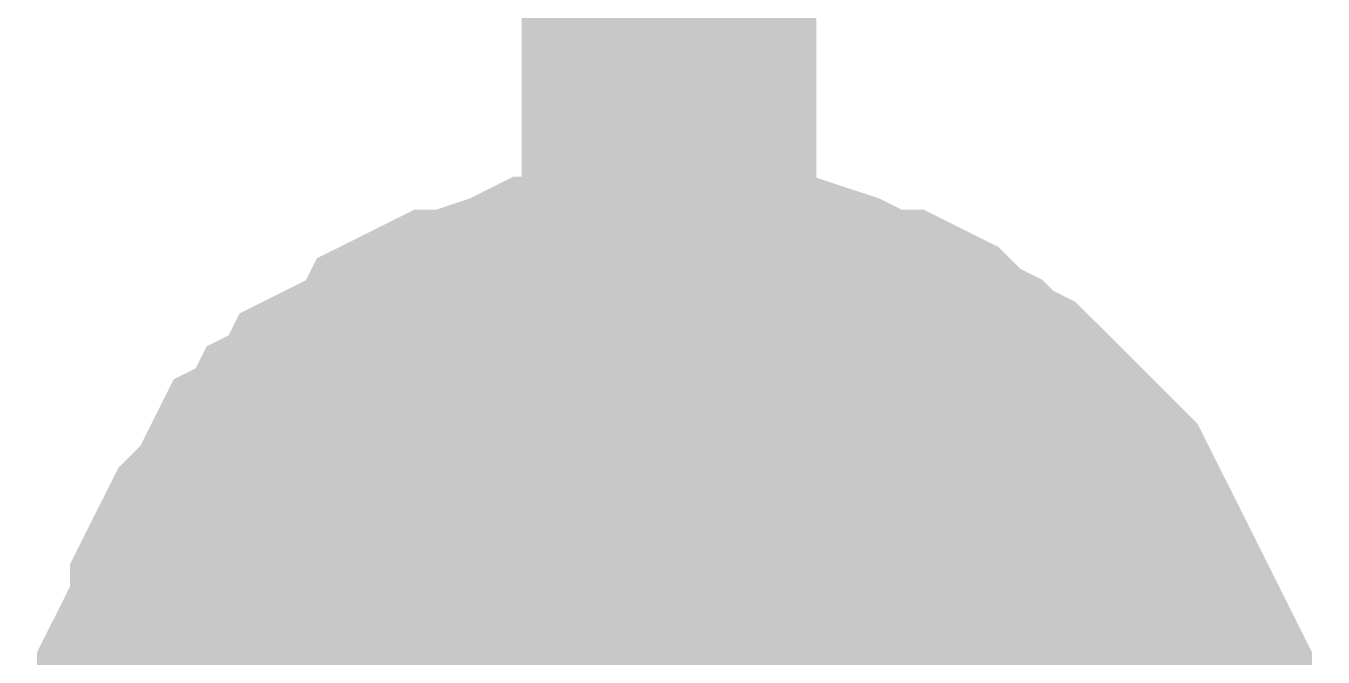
# Model space of a CAD drawing. Header units: inches. Extents: x 0 to 420, y 0 to 297.
# Drawn here: x 120.876 to 122.194, y 154.154 to 154.797 of the extents above; entities that cross this region are included whole.
import ezdxf

# ---------------------------------------------------------------- set-up
doc = ezdxf.new("R2010")
doc.units = ezdxf.units.IN
doc.layers.add('Sheet', color=255, linetype='Continuous')

msp = doc.modelspace()

# ---------------------------------------------------------------- linework, layer by layer
at = {"layer": 'Sheet'}
for points, const_width in [([(121.5294, 153.9892), (121.5294, 168.9893)], 0.2997), ([(121.0255, 153.9892), (121.0255, 154.0116), (121.0255, 154.0452), (121.0367, 154.0676), (121.0367, 154.09), (121.0367, 154.1236), (121.0479, 154.146), (121.0591, 154.1685), (121.0703, 154.1909), (121.0703, 154.2133), (121.0815, 154.2357), (121.0927, 154.2581), (121.1151, 154.2805), (121.1263, 154.3029), (121.1375, 154.3253), (121.1599, 154.3365), (121.1711, 154.3589), (121.1935, 154.3701), (121.2047, 154.3925), (121.2271, 154.4037), (121.2495, 154.4149), (121.2719, 154.4261), (121.2831, 154.4485), (121.3055, 154.4597), (121.3279, 154.4597), (121.3503, 154.4709), (121.3839, 154.4821), (121.4063, 154.4933), (121.4286, 154.4933), (121.451, 154.4933), (121.4734, 154.5045), (121.507, 154.5045), (121.5294, 154.5045)], 0.2997), ([(121.0255, 153.9892), (121.0255, 154.0116), (121.0255, 154.0452), (121.0367, 154.0676), (121.0367, 154.09), (121.0367, 154.1236), (121.0479, 154.146), (121.0591, 154.1685), (121.0703, 154.1909), (121.0703, 154.2133), (121.0815, 154.2357), (121.0927, 154.2581), (121.1151, 154.2805), (121.1263, 154.3029), (121.1375, 154.3253), (121.1599, 154.3365), (121.1711, 154.3589), (121.1935, 154.3701), (121.2047, 154.3925), (121.2271, 154.4037), (121.2495, 154.4149), (121.2719, 154.4261), (121.2831, 154.4485), (121.3055, 154.4597), (121.3279, 154.4597), (121.3503, 154.4709), (121.3839, 154.4821), (121.4063, 154.4933), (121.4286, 154.4933), (121.451, 154.4933), (121.4734, 154.5045), (121.507, 154.5045), (121.5294, 154.5045)], 0.2997), ([(121.0255, 153.9892), (121.0255, 154.0116), (121.0255, 154.0452), (121.0367, 154.0676), (121.0367, 154.09), (121.0367, 154.1236), (121.0479, 154.146), (121.0591, 154.1685), (121.0703, 154.1909), (121.0703, 154.2133), (121.0815, 154.2357), (121.0927, 154.2581), (121.1151, 154.2805), (121.1263, 154.3029), (121.1375, 154.3253), (121.1599, 154.3365), (121.1711, 154.3589), (121.1935, 154.3701), (121.2047, 154.3925), (121.2271, 154.4037), (121.2495, 154.4149), (121.2719, 154.4261), (121.2831, 154.4485), (121.3055, 154.4597), (121.3279, 154.4597), (121.3503, 154.4709), (121.3839, 154.4821), (121.4063, 154.4933), (121.4286, 154.4933), (121.451, 154.4933), (121.4734, 154.5045), (121.507, 154.5045), (121.5294, 154.5045)], 0.2997), ([(121.0255, 153.9892), (121.0255, 154.0116), (121.0255, 154.0452), (121.0367, 154.0676), (121.0367, 154.09), (121.0367, 154.1236), (121.0479, 154.146), (121.0591, 154.1685), (121.0703, 154.1909), (121.0703, 154.2133), (121.0815, 154.2357), (121.0927, 154.2581), (121.1151, 154.2805), (121.1263, 154.3029), (121.1375, 154.3253), (121.1599, 154.3365), (121.1711, 154.3589), (121.1935, 154.3701), (121.2047, 154.3925), (121.2271, 154.4037), (121.2495, 154.4149), (121.2719, 154.4261), (121.2831, 154.4485), (121.3055, 154.4597), (121.3279, 154.4597), (121.3503, 154.4709), (121.3839, 154.4821), (121.4063, 154.4933), (121.4286, 154.4933), (121.451, 154.4933), (121.4734, 154.5045), (121.507, 154.5045), (121.5294, 154.5045)], 0.2997), ([(121.0255, 153.9892), (121.0255, 154.0116), (121.0255, 154.0452), (121.0367, 154.0676), (121.0367, 154.09), (121.0367, 154.1236), (121.0479, 154.146), (121.0591, 154.1685), (121.0703, 154.1909), (121.0703, 154.2133), (121.0815, 154.2357), (121.0927, 154.2581), (121.1151, 154.2805), (121.1263, 154.3029), (121.1375, 154.3253), (121.1599, 154.3365), (121.1711, 154.3589), (121.1935, 154.3701), (121.2047, 154.3925), (121.2271, 154.4037), (121.2495, 154.4149), (121.2719, 154.4261), (121.2831, 154.4485), (121.3055, 154.4597), (121.3279, 154.4597), (121.3503, 154.4709), (121.3839, 154.4821), (121.4063, 154.4933), (121.4286, 154.4933), (121.451, 154.4933), (121.4734, 154.5045), (121.507, 154.5045), (121.5294, 154.5045)], 0.2997), ([(121.0255, 153.9892), (121.0255, 154.0116), (121.0255, 154.0452), (121.0367, 154.0676), (121.0367, 154.09), (121.0367, 154.1236), (121.0479, 154.146), (121.0591, 154.1685), (121.0703, 154.1909), (121.0703, 154.2133), (121.0815, 154.2357), (121.0927, 154.2581), (121.1151, 154.2805), (121.1263, 154.3029), (121.1375, 154.3253), (121.1599, 154.3365), (121.1711, 154.3589), (121.1935, 154.3701), (121.2047, 154.3925), (121.2271, 154.4037), (121.2495, 154.4149), (121.2719, 154.4261), (121.2831, 154.4485), (121.3055, 154.4597), (121.3279, 154.4597), (121.3503, 154.4709), (121.3839, 154.4821), (121.4063, 154.4933), (121.4286, 154.4933), (121.451, 154.4933), (121.4734, 154.5045), (121.507, 154.5045), (121.5294, 154.5045)], 0.2997), ([(121.0255, 153.9892), (121.0255, 154.0116), (121.0255, 154.0452), (121.0367, 154.0676), (121.0367, 154.09), (121.0367, 154.1236), (121.0479, 154.146), (121.0591, 154.1685), (121.0703, 154.1909), (121.0703, 154.2133), (121.0815, 154.2357), (121.0927, 154.2581), (121.1151, 154.2805), (121.1263, 154.3029), (121.1375, 154.3253), (121.1599, 154.3365), (121.1711, 154.3589), (121.1935, 154.3701), (121.2047, 154.3925), (121.2271, 154.4037), (121.2495, 154.4149), (121.2719, 154.4261), (121.2831, 154.4485), (121.3055, 154.4597), (121.3279, 154.4597), (121.3503, 154.4709), (121.3839, 154.4821), (121.4063, 154.4933), (121.4286, 154.4933), (121.451, 154.4933), (121.4734, 154.5045), (121.507, 154.5045), (121.5294, 154.5045)], 0.2997), ([(121.0255, 153.9892), (121.0255, 154.0116), (121.0255, 154.0452), (121.0367, 154.0676), (121.0367, 154.09), (121.0367, 154.1236), (121.0479, 154.146), (121.0591, 154.1685), (121.0703, 154.1909), (121.0703, 154.2133), (121.0815, 154.2357), (121.0927, 154.2581), (121.1151, 154.2805), (121.1263, 154.3029), (121.1375, 154.3253), (121.1599, 154.3365), (121.1711, 154.3589), (121.1935, 154.3701), (121.2047, 154.3925), (121.2271, 154.4037), (121.2495, 154.4149), (121.2719, 154.4261), (121.2831, 154.4485), (121.3055, 154.4597), (121.3279, 154.4597), (121.3503, 154.4709), (121.3839, 154.4821), (121.4063, 154.4933), (121.4286, 154.4933), (121.451, 154.4933), (121.4734, 154.5045), (121.507, 154.5045), (121.5294, 154.5045)], 0.2997), ([(121.0255, 153.9892), (121.0255, 154.0116), (121.0255, 154.0452), (121.0367, 154.0676), (121.0367, 154.09), (121.0367, 154.1236), (121.0479, 154.146), (121.0591, 154.1685), (121.0703, 154.1909), (121.0703, 154.2133), (121.0815, 154.2357), (121.0927, 154.2581), (121.1151, 154.2805), (121.1263, 154.3029), (121.1375, 154.3253), (121.1599, 154.3365), (121.1711, 154.3589), (121.1935, 154.3701), (121.2047, 154.3925), (121.2271, 154.4037), (121.2495, 154.4149), (121.2719, 154.4261), (121.2831, 154.4485), (121.3055, 154.4597), (121.3279, 154.4597), (121.3503, 154.4709), (121.3839, 154.4821), (121.4063, 154.4933), (121.4286, 154.4933), (121.451, 154.4933), (121.4734, 154.5045), (121.507, 154.5045), (121.5294, 154.5045)], 0.2997), ([(121.5294, 154.5045), (121.5294, 154.5045)], 0.2997), ([(121.5294, 154.5045), (121.5518, 154.5045), (121.5854, 154.5045), (121.6078, 154.4933), (121.6302, 154.4933), (121.6526, 154.4933), (121.6862, 154.4821), (121.7086, 154.4709), (121.731, 154.4597), (121.7534, 154.4597), (121.7758, 154.4485), (121.7982, 154.4261), (121.8206, 154.4149), (121.8318, 154.4037), (121.8542, 154.3925), (121.8766, 154.3701), (121.8878, 154.3589), (121.9102, 154.3365), (121.9214, 154.3253), (121.9438, 154.3029), (121.955, 154.2805), (121.9662, 154.2581), (121.9774, 154.2357), (121.9886, 154.2133), (121.9998, 154.1909), (122.011, 154.1685), (122.0222, 154.146), (122.0334, 154.1236), (122.0334, 154.09), (122.0334, 154.0676), (122.0446, 154.0452), (122.0446, 154.0116), (122.0446, 153.9892)], 0.2997), ([(121.5294, 154.5045), (121.5294, 154.5045)], 0.2997), ([(121.5294, 154.5045), (121.5518, 154.5045), (121.5854, 154.5045), (121.6078, 154.4933), (121.6302, 154.4933), (121.6526, 154.4933), (121.6862, 154.4821), (121.7086, 154.4709), (121.731, 154.4597), (121.7534, 154.4597), (121.7758, 154.4485), (121.7982, 154.4261), (121.8206, 154.4149), (121.8318, 154.4037), (121.8542, 154.3925), (121.8766, 154.3701), (121.8878, 154.3589), (121.9102, 154.3365), (121.9214, 154.3253), (121.9438, 154.3029), (121.955, 154.2805), (121.9662, 154.2581), (121.9774, 154.2357), (121.9886, 154.2133), (121.9998, 154.1909), (122.011, 154.1685), (122.0222, 154.146), (122.0334, 154.1236), (122.0334, 154.09), (122.0334, 154.0676), (122.0446, 154.0452), (122.0446, 154.0116), (122.0446, 153.9892)], 0.2997), ([(121.5294, 154.5045), (121.5294, 154.5045)], 0.2997), ([(121.5294, 154.5045), (121.5518, 154.5045), (121.5854, 154.5045), (121.6078, 154.4933), (121.6302, 154.4933), (121.6526, 154.4933), (121.6862, 154.4821), (121.7086, 154.4709), (121.731, 154.4597), (121.7534, 154.4597), (121.7758, 154.4485), (121.7982, 154.4261), (121.8206, 154.4149), (121.8318, 154.4037), (121.8542, 154.3925), (121.8766, 154.3701), (121.8878, 154.3589), (121.9102, 154.3365), (121.9214, 154.3253), (121.9438, 154.3029), (121.955, 154.2805), (121.9662, 154.2581), (121.9774, 154.2357), (121.9886, 154.2133), (121.9998, 154.1909), (122.011, 154.1685), (122.0222, 154.146), (122.0334, 154.1236), (122.0334, 154.09), (122.0334, 154.0676), (122.0446, 154.0452), (122.0446, 154.0116), (122.0446, 153.9892)], 0.2997), ([(121.5294, 154.5045), (121.5294, 154.5045)], 0.2997), ([(121.5294, 154.5045), (121.5518, 154.5045), (121.5854, 154.5045), (121.6078, 154.4933), (121.6302, 154.4933), (121.6526, 154.4933), (121.6862, 154.4821), (121.7086, 154.4709), (121.731, 154.4597), (121.7534, 154.4597), (121.7758, 154.4485), (121.7982, 154.4261), (121.8206, 154.4149), (121.8318, 154.4037), (121.8542, 154.3925), (121.8766, 154.3701), (121.8878, 154.3589), (121.9102, 154.3365), (121.9214, 154.3253), (121.9438, 154.3029), (121.955, 154.2805), (121.9662, 154.2581), (121.9774, 154.2357), (121.9886, 154.2133), (121.9998, 154.1909), (122.011, 154.1685), (122.0222, 154.146), (122.0334, 154.1236), (122.0334, 154.09), (122.0334, 154.0676), (122.0446, 154.0452), (122.0446, 154.0116), (122.0446, 153.9892)], 0.2997), ([(121.5294, 154.5045), (121.5294, 154.5045)], 0.2997), ([(121.5294, 154.5045), (121.5518, 154.5045), (121.5854, 154.5045), (121.6078, 154.4933), (121.6302, 154.4933), (121.6526, 154.4933), (121.6862, 154.4821), (121.7086, 154.4709), (121.731, 154.4597), (121.7534, 154.4597), (121.7758, 154.4485), (121.7982, 154.4261), (121.8206, 154.4149), (121.8318, 154.4037), (121.8542, 154.3925), (121.8766, 154.3701), (121.8878, 154.3589), (121.9102, 154.3365), (121.9214, 154.3253), (121.9438, 154.3029), (121.955, 154.2805), (121.9662, 154.2581), (121.9774, 154.2357), (121.9886, 154.2133), (121.9998, 154.1909), (122.011, 154.1685), (122.0222, 154.146), (122.0334, 154.1236), (122.0334, 154.09), (122.0334, 154.0676), (122.0446, 154.0452), (122.0446, 154.0116), (122.0446, 153.9892)], 0.2997), ([(121.5294, 154.5045), (121.5294, 154.5045)], 0.2997), ([(121.5294, 154.5045), (121.5518, 154.5045), (121.5854, 154.5045), (121.6078, 154.4933), (121.6302, 154.4933), (121.6526, 154.4933), (121.6862, 154.4821), (121.7086, 154.4709), (121.731, 154.4597), (121.7534, 154.4597), (121.7758, 154.4485), (121.7982, 154.4261), (121.8206, 154.4149), (121.8318, 154.4037), (121.8542, 154.3925), (121.8766, 154.3701), (121.8878, 154.3589), (121.9102, 154.3365), (121.9214, 154.3253), (121.9438, 154.3029), (121.955, 154.2805), (121.9662, 154.2581), (121.9774, 154.2357), (121.9886, 154.2133), (121.9998, 154.1909), (122.011, 154.1685), (122.0222, 154.146), (122.0334, 154.1236), (122.0334, 154.09), (122.0334, 154.0676), (122.0446, 154.0452), (122.0446, 154.0116), (122.0446, 153.9892)], 0.2997), ([(121.5294, 154.5045), (121.5294, 154.5045)], 0.2997), ([(121.5294, 154.5045), (121.5518, 154.5045), (121.5854, 154.5045), (121.6078, 154.4933), (121.6302, 154.4933), (121.6526, 154.4933), (121.6862, 154.4821), (121.7086, 154.4709), (121.731, 154.4597), (121.7534, 154.4597), (121.7758, 154.4485), (121.7982, 154.4261), (121.8206, 154.4149), (121.8318, 154.4037), (121.8542, 154.3925), (121.8766, 154.3701), (121.8878, 154.3589), (121.9102, 154.3365), (121.9214, 154.3253), (121.9438, 154.3029), (121.955, 154.2805), (121.9662, 154.2581), (121.9774, 154.2357), (121.9886, 154.2133), (121.9998, 154.1909), (122.011, 154.1685), (122.0222, 154.146), (122.0334, 154.1236), (122.0334, 154.09), (122.0334, 154.0676), (122.0446, 154.0452), (122.0446, 154.0116), (122.0446, 153.9892)], 0.2997), ([(121.5294, 154.5045), (121.5294, 154.5045)], 0.2997), ([(121.5294, 154.5045), (121.5518, 154.5045), (121.5854, 154.5045), (121.6078, 154.4933), (121.6302, 154.4933), (121.6526, 154.4933), (121.6862, 154.4821), (121.7086, 154.4709), (121.731, 154.4597), (121.7534, 154.4597), (121.7758, 154.4485), (121.7982, 154.4261), (121.8206, 154.4149), (121.8318, 154.4037), (121.8542, 154.3925), (121.8766, 154.3701), (121.8878, 154.3589), (121.9102, 154.3365), (121.9214, 154.3253), (121.9438, 154.3029), (121.955, 154.2805), (121.9662, 154.2581), (121.9774, 154.2357), (121.9886, 154.2133), (121.9998, 154.1909), (122.011, 154.1685), (122.0222, 154.146), (122.0334, 154.1236), (122.0334, 154.09), (122.0334, 154.0676), (122.0446, 154.0452), (122.0446, 154.0116), (122.0446, 153.9892)], 0.2997), ([(121.5294, 154.5045), (121.5294, 154.5045)], 0.2997), ([(121.5294, 154.5045), (121.5518, 154.5045), (121.5854, 154.5045), (121.6078, 154.4933), (121.6302, 154.4933), (121.6526, 154.4933), (121.6862, 154.4821), (121.7086, 154.4709), (121.731, 154.4597), (121.7534, 154.4597), (121.7758, 154.4485), (121.7982, 154.4261), (121.8206, 154.4149), (121.8318, 154.4037), (121.8542, 154.3925), (121.8766, 154.3701), (121.8878, 154.3589), (121.9102, 154.3365), (121.9214, 154.3253), (121.9438, 154.3029), (121.955, 154.2805), (121.9662, 154.2581), (121.9774, 154.2357), (121.9886, 154.2133), (121.9998, 154.1909), (122.011, 154.1685), (122.0222, 154.146), (122.0334, 154.1236), (122.0334, 154.09), (122.0334, 154.0676), (122.0446, 154.0452), (122.0446, 154.0116), (122.0446, 153.9892)], 0.2997), ([(121.0367, 154.09), (121.0367, 154.1236), (121.0479, 154.146), (121.0591, 154.1685), (121.0703, 154.1909), (121.0703, 154.2133), (121.0815, 154.2357), (121.0927, 154.2581), (121.1151, 154.2805), (121.1263, 154.3029), (121.1375, 154.3253), (121.1599, 154.3365), (121.1711, 154.3589), (121.1935, 154.3701), (121.2047, 154.3925), (121.2271, 154.4037), (121.2495, 154.4149), (121.2719, 154.4261), (121.2831, 154.4485), (121.3055, 154.4597), (121.3279, 154.4597), (121.3503, 154.4709), (121.3839, 154.4821), (121.4063, 154.4933), (121.4286, 154.4933), (121.451, 154.4933), (121.4734, 154.5045), (121.507, 154.5045), (121.5294, 154.5045)], 0.0991), ([(121.0367, 154.09), (121.0367, 154.1236), (121.0479, 154.146), (121.0591, 154.1685), (121.0703, 154.1909), (121.0703, 154.2133), (121.0815, 154.2357), (121.0927, 154.2581), (121.1151, 154.2805), (121.1263, 154.3029), (121.1375, 154.3253), (121.1599, 154.3365), (121.1711, 154.3589), (121.1935, 154.3701), (121.2047, 154.3925), (121.2271, 154.4037), (121.2495, 154.4149), (121.2719, 154.4261), (121.2831, 154.4485), (121.3055, 154.4597), (121.3279, 154.4597), (121.3503, 154.4709), (121.3839, 154.4821), (121.4063, 154.4933), (121.4286, 154.4933), (121.451, 154.4933), (121.4734, 154.5045), (121.507, 154.5045), (121.5294, 154.5045)], 0.0991), ([(121.0367, 154.09), (121.0367, 154.1236), (121.0479, 154.146), (121.0591, 154.1685), (121.0703, 154.1909), (121.0703, 154.2133), (121.0815, 154.2357), (121.0927, 154.2581), (121.1151, 154.2805), (121.1263, 154.3029), (121.1375, 154.3253), (121.1599, 154.3365), (121.1711, 154.3589), (121.1935, 154.3701), (121.2047, 154.3925), (121.2271, 154.4037), (121.2495, 154.4149), (121.2719, 154.4261), (121.2831, 154.4485), (121.3055, 154.4597), (121.3279, 154.4597), (121.3503, 154.4709), (121.3839, 154.4821), (121.4063, 154.4933), (121.4286, 154.4933), (121.451, 154.4933), (121.4734, 154.5045), (121.507, 154.5045), (121.5294, 154.5045)], 0.0991), ([(121.0367, 154.09), (121.0367, 154.1236), (121.0479, 154.146), (121.0591, 154.1685), (121.0703, 154.1909), (121.0703, 154.2133), (121.0815, 154.2357), (121.0927, 154.2581), (121.1151, 154.2805), (121.1263, 154.3029), (121.1375, 154.3253), (121.1599, 154.3365), (121.1711, 154.3589), (121.1935, 154.3701), (121.2047, 154.3925), (121.2271, 154.4037), (121.2495, 154.4149), (121.2719, 154.4261), (121.2831, 154.4485), (121.3055, 154.4597), (121.3279, 154.4597), (121.3503, 154.4709), (121.3839, 154.4821), (121.4063, 154.4933), (121.4286, 154.4933), (121.451, 154.4933), (121.4734, 154.5045), (121.507, 154.5045), (121.5294, 154.5045)], 0.0991), ([(121.0367, 154.09), (121.0367, 154.1236), (121.0479, 154.146), (121.0591, 154.1685), (121.0703, 154.1909), (121.0703, 154.2133), (121.0815, 154.2357), (121.0927, 154.2581), (121.1151, 154.2805), (121.1263, 154.3029), (121.1375, 154.3253), (121.1599, 154.3365), (121.1711, 154.3589), (121.1935, 154.3701), (121.2047, 154.3925), (121.2271, 154.4037), (121.2495, 154.4149), (121.2719, 154.4261), (121.2831, 154.4485), (121.3055, 154.4597), (121.3279, 154.4597), (121.3503, 154.4709), (121.3839, 154.4821), (121.4063, 154.4933), (121.4286, 154.4933), (121.451, 154.4933), (121.4734, 154.5045), (121.507, 154.5045), (121.5294, 154.5045)], 0.0991), ([(121.0367, 154.09), (121.0367, 154.1236), (121.0479, 154.146), (121.0591, 154.1685), (121.0703, 154.1909), (121.0703, 154.2133), (121.0815, 154.2357), (121.0927, 154.2581), (121.1151, 154.2805), (121.1263, 154.3029), (121.1375, 154.3253), (121.1599, 154.3365), (121.1711, 154.3589), (121.1935, 154.3701), (121.2047, 154.3925), (121.2271, 154.4037), (121.2495, 154.4149), (121.2719, 154.4261), (121.2831, 154.4485), (121.3055, 154.4597), (121.3279, 154.4597), (121.3503, 154.4709), (121.3839, 154.4821), (121.4063, 154.4933), (121.4286, 154.4933), (121.451, 154.4933), (121.4734, 154.5045), (121.507, 154.5045), (121.5294, 154.5045)], 0.0991), ([(121.0367, 154.09), (121.0367, 154.1236), (121.0479, 154.146), (121.0591, 154.1685), (121.0703, 154.1909), (121.0703, 154.2133), (121.0815, 154.2357), (121.0927, 154.2581), (121.1151, 154.2805), (121.1263, 154.3029), (121.1375, 154.3253), (121.1599, 154.3365), (121.1711, 154.3589), (121.1935, 154.3701), (121.2047, 154.3925), (121.2271, 154.4037), (121.2495, 154.4149), (121.2719, 154.4261), (121.2831, 154.4485), (121.3055, 154.4597), (121.3279, 154.4597), (121.3503, 154.4709), (121.3839, 154.4821), (121.4063, 154.4933), (121.4286, 154.4933), (121.451, 154.4933), (121.4734, 154.5045), (121.507, 154.5045), (121.5294, 154.5045)], 0.0991), ([(121.0367, 154.09), (121.0367, 154.1236), (121.0479, 154.146), (121.0591, 154.1685), (121.0703, 154.1909), (121.0703, 154.2133), (121.0815, 154.2357), (121.0927, 154.2581), (121.1151, 154.2805), (121.1263, 154.3029), (121.1375, 154.3253), (121.1599, 154.3365), (121.1711, 154.3589), (121.1935, 154.3701), (121.2047, 154.3925), (121.2271, 154.4037), (121.2495, 154.4149), (121.2719, 154.4261), (121.2831, 154.4485), (121.3055, 154.4597), (121.3279, 154.4597), (121.3503, 154.4709), (121.3839, 154.4821), (121.4063, 154.4933), (121.4286, 154.4933), (121.451, 154.4933), (121.4734, 154.5045), (121.507, 154.5045), (121.5294, 154.5045)], 0.0991), ([(121.0367, 154.09), (121.0367, 154.1236), (121.0479, 154.146), (121.0591, 154.1685), (121.0703, 154.1909), (121.0703, 154.2133), (121.0815, 154.2357), (121.0927, 154.2581), (121.1151, 154.2805), (121.1263, 154.3029), (121.1375, 154.3253), (121.1599, 154.3365), (121.1711, 154.3589), (121.1935, 154.3701), (121.2047, 154.3925), (121.2271, 154.4037), (121.2495, 154.4149), (121.2719, 154.4261), (121.2831, 154.4485), (121.3055, 154.4597), (121.3279, 154.4597), (121.3503, 154.4709), (121.3839, 154.4821), (121.4063, 154.4933), (121.4286, 154.4933), (121.451, 154.4933), (121.4734, 154.5045), (121.507, 154.5045), (121.5294, 154.5045)], 0.0991), ([(121.5294, 154.5045), (121.5294, 154.5045)], 0.0991), ([(121.5294, 154.5045), (121.5518, 154.5045), (121.5854, 154.5045), (121.6078, 154.4933), (121.6302, 154.4933), (121.6526, 154.4933), (121.6862, 154.4821), (121.7086, 154.4709), (121.731, 154.4597), (121.7534, 154.4597), (121.7758, 154.4485), (121.7982, 154.4261), (121.8206, 154.4149), (121.8318, 154.4037), (121.8542, 154.3925), (121.8766, 154.3701), (121.8878, 154.3589), (121.9102, 154.3365), (121.9214, 154.3253), (121.9438, 154.3029), (121.955, 154.2805), (121.9662, 154.2581), (121.9774, 154.2357), (121.9886, 154.2133), (121.9998, 154.1909), (122.011, 154.1685), (122.0222, 154.146), (122.0334, 154.1236), (122.0334, 154.09)], 0.0991), ([(121.5294, 154.5045), (121.5294, 154.5045)], 0.0991), ([(121.5294, 154.5045), (121.5518, 154.5045), (121.5854, 154.5045), (121.6078, 154.4933), (121.6302, 154.4933), (121.6526, 154.4933), (121.6862, 154.4821), (121.7086, 154.4709), (121.731, 154.4597), (121.7534, 154.4597), (121.7758, 154.4485), (121.7982, 154.4261), (121.8206, 154.4149), (121.8318, 154.4037), (121.8542, 154.3925), (121.8766, 154.3701), (121.8878, 154.3589), (121.9102, 154.3365), (121.9214, 154.3253), (121.9438, 154.3029), (121.955, 154.2805), (121.9662, 154.2581), (121.9774, 154.2357), (121.9886, 154.2133), (121.9998, 154.1909), (122.011, 154.1685), (122.0222, 154.146), (122.0334, 154.1236), (122.0334, 154.09)], 0.0991), ([(121.5294, 154.5045), (121.5294, 154.5045)], 0.0991), ([(121.5294, 154.5045), (121.5518, 154.5045), (121.5854, 154.5045), (121.6078, 154.4933), (121.6302, 154.4933), (121.6526, 154.4933), (121.6862, 154.4821), (121.7086, 154.4709), (121.731, 154.4597), (121.7534, 154.4597), (121.7758, 154.4485), (121.7982, 154.4261), (121.8206, 154.4149), (121.8318, 154.4037), (121.8542, 154.3925), (121.8766, 154.3701), (121.8878, 154.3589), (121.9102, 154.3365), (121.9214, 154.3253), (121.9438, 154.3029), (121.955, 154.2805), (121.9662, 154.2581), (121.9774, 154.2357), (121.9886, 154.2133), (121.9998, 154.1909), (122.011, 154.1685), (122.0222, 154.146), (122.0334, 154.1236), (122.0334, 154.09)], 0.0991), ([(121.5294, 154.5045), (121.5294, 154.5045)], 0.0991), ([(121.5294, 154.5045), (121.5518, 154.5045), (121.5854, 154.5045), (121.6078, 154.4933), (121.6302, 154.4933), (121.6526, 154.4933), (121.6862, 154.4821), (121.7086, 154.4709), (121.731, 154.4597), (121.7534, 154.4597), (121.7758, 154.4485), (121.7982, 154.4261), (121.8206, 154.4149), (121.8318, 154.4037), (121.8542, 154.3925), (121.8766, 154.3701), (121.8878, 154.3589), (121.9102, 154.3365), (121.9214, 154.3253), (121.9438, 154.3029), (121.955, 154.2805), (121.9662, 154.2581), (121.9774, 154.2357), (121.9886, 154.2133), (121.9998, 154.1909), (122.011, 154.1685), (122.0222, 154.146), (122.0334, 154.1236), (122.0334, 154.09)], 0.0991), ([(121.5294, 154.5045), (121.5294, 154.5045)], 0.0991), ([(121.5294, 154.5045), (121.5518, 154.5045), (121.5854, 154.5045), (121.6078, 154.4933), (121.6302, 154.4933), (121.6526, 154.4933), (121.6862, 154.4821), (121.7086, 154.4709), (121.731, 154.4597), (121.7534, 154.4597), (121.7758, 154.4485), (121.7982, 154.4261), (121.8206, 154.4149), (121.8318, 154.4037), (121.8542, 154.3925), (121.8766, 154.3701), (121.8878, 154.3589), (121.9102, 154.3365), (121.9214, 154.3253), (121.9438, 154.3029), (121.955, 154.2805), (121.9662, 154.2581), (121.9774, 154.2357), (121.9886, 154.2133), (121.9998, 154.1909), (122.011, 154.1685), (122.0222, 154.146), (122.0334, 154.1236), (122.0334, 154.09)], 0.0991), ([(121.5294, 154.5045), (121.5294, 154.5045)], 0.0991), ([(121.5294, 154.5045), (121.5518, 154.5045), (121.5854, 154.5045), (121.6078, 154.4933), (121.6302, 154.4933), (121.6526, 154.4933), (121.6862, 154.4821), (121.7086, 154.4709), (121.731, 154.4597), (121.7534, 154.4597), (121.7758, 154.4485), (121.7982, 154.4261), (121.8206, 154.4149), (121.8318, 154.4037), (121.8542, 154.3925), (121.8766, 154.3701), (121.8878, 154.3589), (121.9102, 154.3365), (121.9214, 154.3253), (121.9438, 154.3029), (121.955, 154.2805), (121.9662, 154.2581), (121.9774, 154.2357), (121.9886, 154.2133), (121.9998, 154.1909), (122.011, 154.1685), (122.0222, 154.146), (122.0334, 154.1236), (122.0334, 154.09)], 0.0991), ([(121.5294, 154.5045), (121.5294, 154.5045)], 0.0991), ([(121.5294, 154.5045), (121.5518, 154.5045), (121.5854, 154.5045), (121.6078, 154.4933), (121.6302, 154.4933), (121.6526, 154.4933), (121.6862, 154.4821), (121.7086, 154.4709), (121.731, 154.4597), (121.7534, 154.4597), (121.7758, 154.4485), (121.7982, 154.4261), (121.8206, 154.4149), (121.8318, 154.4037), (121.8542, 154.3925), (121.8766, 154.3701), (121.8878, 154.3589), (121.9102, 154.3365), (121.9214, 154.3253), (121.9438, 154.3029), (121.955, 154.2805), (121.9662, 154.2581), (121.9774, 154.2357), (121.9886, 154.2133), (121.9998, 154.1909), (122.011, 154.1685), (122.0222, 154.146), (122.0334, 154.1236), (122.0334, 154.09)], 0.0991), ([(121.5294, 154.5045), (121.5294, 154.5045)], 0.0991), ([(121.5294, 154.5045), (121.5518, 154.5045), (121.5854, 154.5045), (121.6078, 154.4933), (121.6302, 154.4933), (121.6526, 154.4933), (121.6862, 154.4821), (121.7086, 154.4709), (121.731, 154.4597), (121.7534, 154.4597), (121.7758, 154.4485), (121.7982, 154.4261), (121.8206, 154.4149), (121.8318, 154.4037), (121.8542, 154.3925), (121.8766, 154.3701), (121.8878, 154.3589), (121.9102, 154.3365), (121.9214, 154.3253), (121.9438, 154.3029), (121.955, 154.2805), (121.9662, 154.2581), (121.9774, 154.2357), (121.9886, 154.2133), (121.9998, 154.1909), (122.011, 154.1685), (122.0222, 154.146), (122.0334, 154.1236), (122.0334, 154.09)], 0.0991), ([(121.5294, 154.5045), (121.5294, 154.5045)], 0.0991), ([(121.5294, 154.5045), (121.5518, 154.5045), (121.5854, 154.5045), (121.6078, 154.4933), (121.6302, 154.4933), (121.6526, 154.4933), (121.6862, 154.4821), (121.7086, 154.4709), (121.731, 154.4597), (121.7534, 154.4597), (121.7758, 154.4485), (121.7982, 154.4261), (121.8206, 154.4149), (121.8318, 154.4037), (121.8542, 154.3925), (121.8766, 154.3701), (121.8878, 154.3589), (121.9102, 154.3365), (121.9214, 154.3253), (121.9438, 154.3029), (121.955, 154.2805), (121.9662, 154.2581), (121.9774, 154.2357), (121.9886, 154.2133), (121.9998, 154.1909), (122.011, 154.1685), (122.0222, 154.146), (122.0334, 154.1236), (122.0334, 154.09)], 0.0991)]:
    msp.add_lwpolyline(points, dxfattribs=dict(at, const_width=const_width))
at = {"layer": 'Sheet', "const_width": 0.508}
msp.add_lwpolyline([(121.2458, 153.9997, 1), (121.7538, 153.9997, 1)], format="xyb", close=True, dxfattribs=at)

doc.saveas('drawing.dxf')
